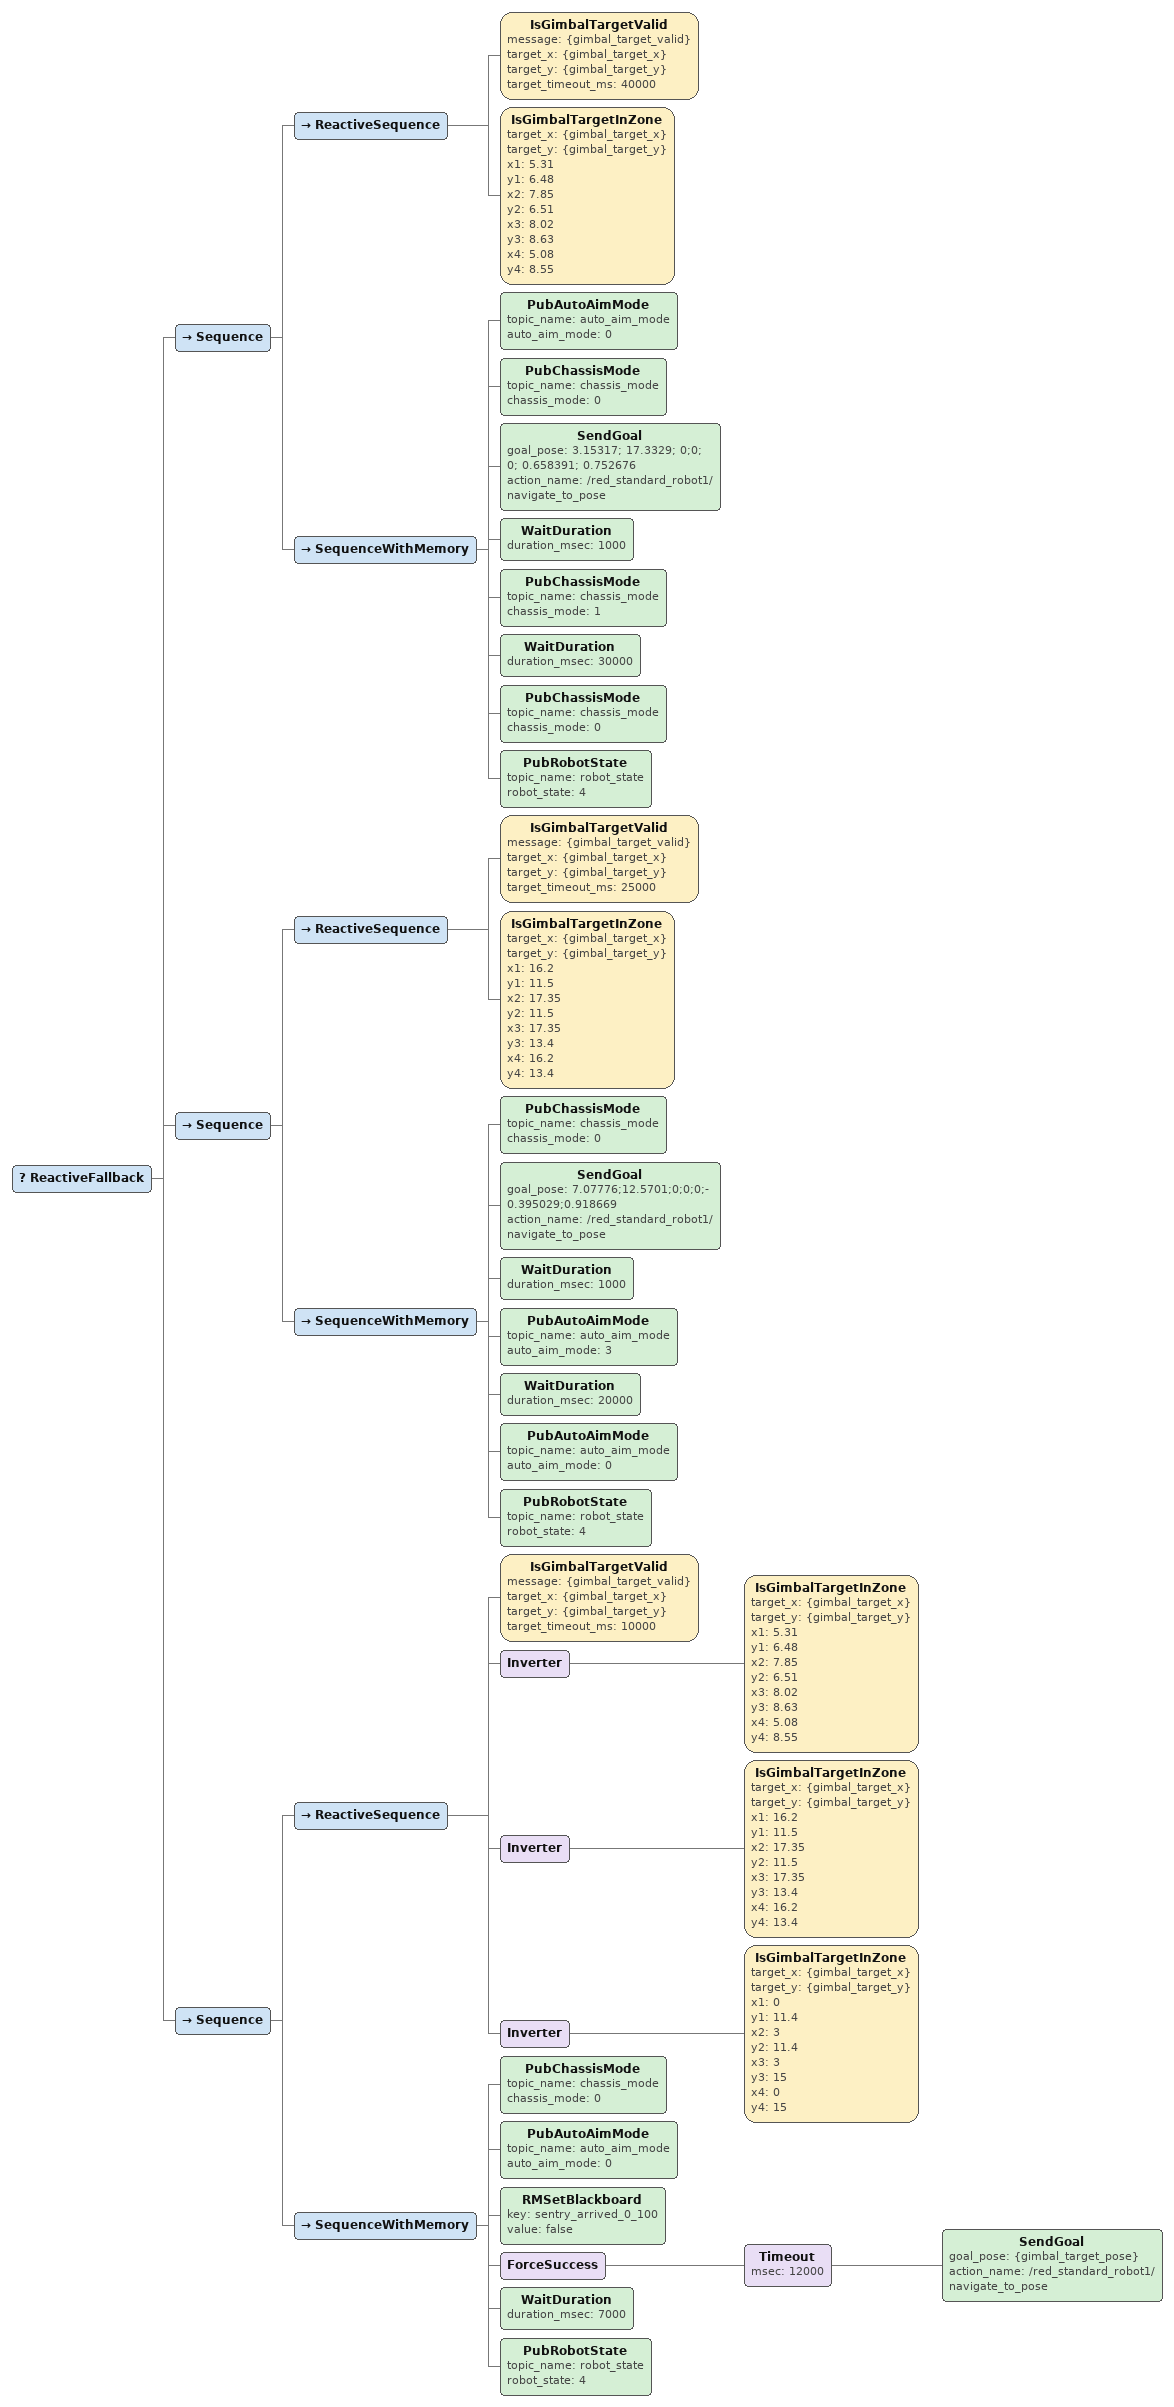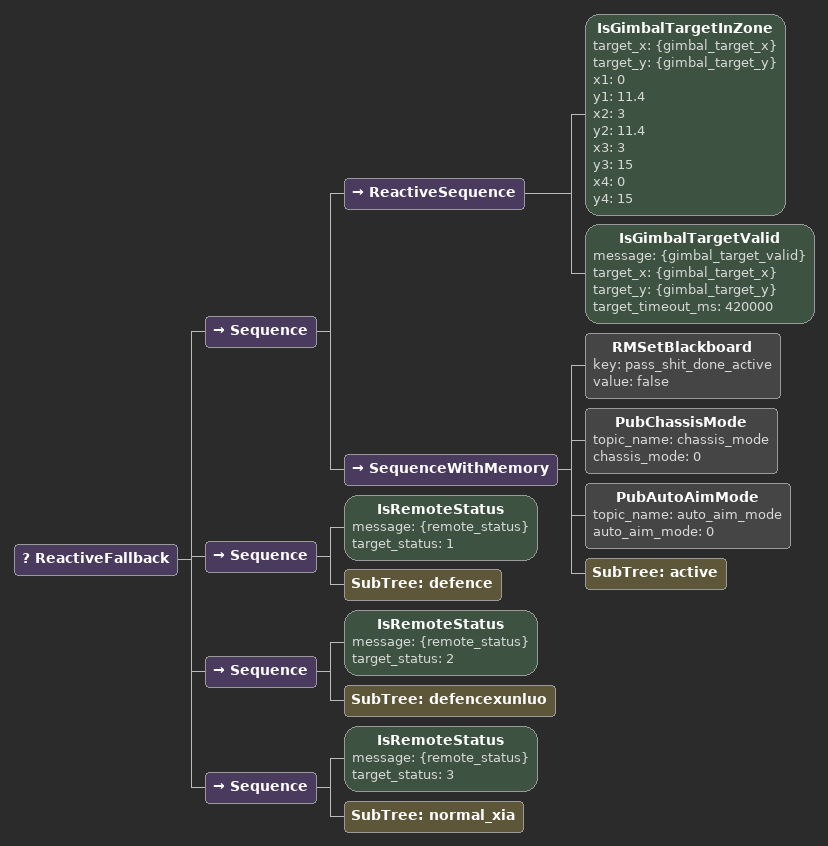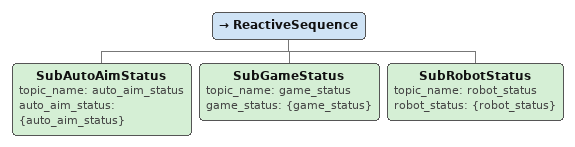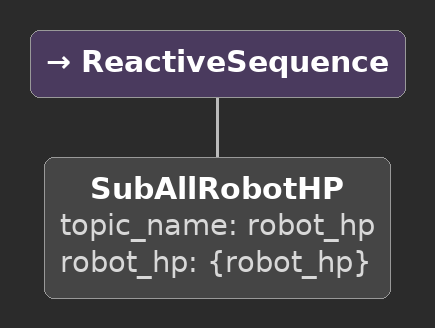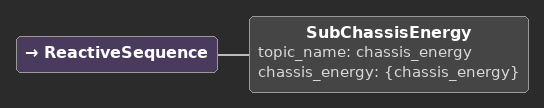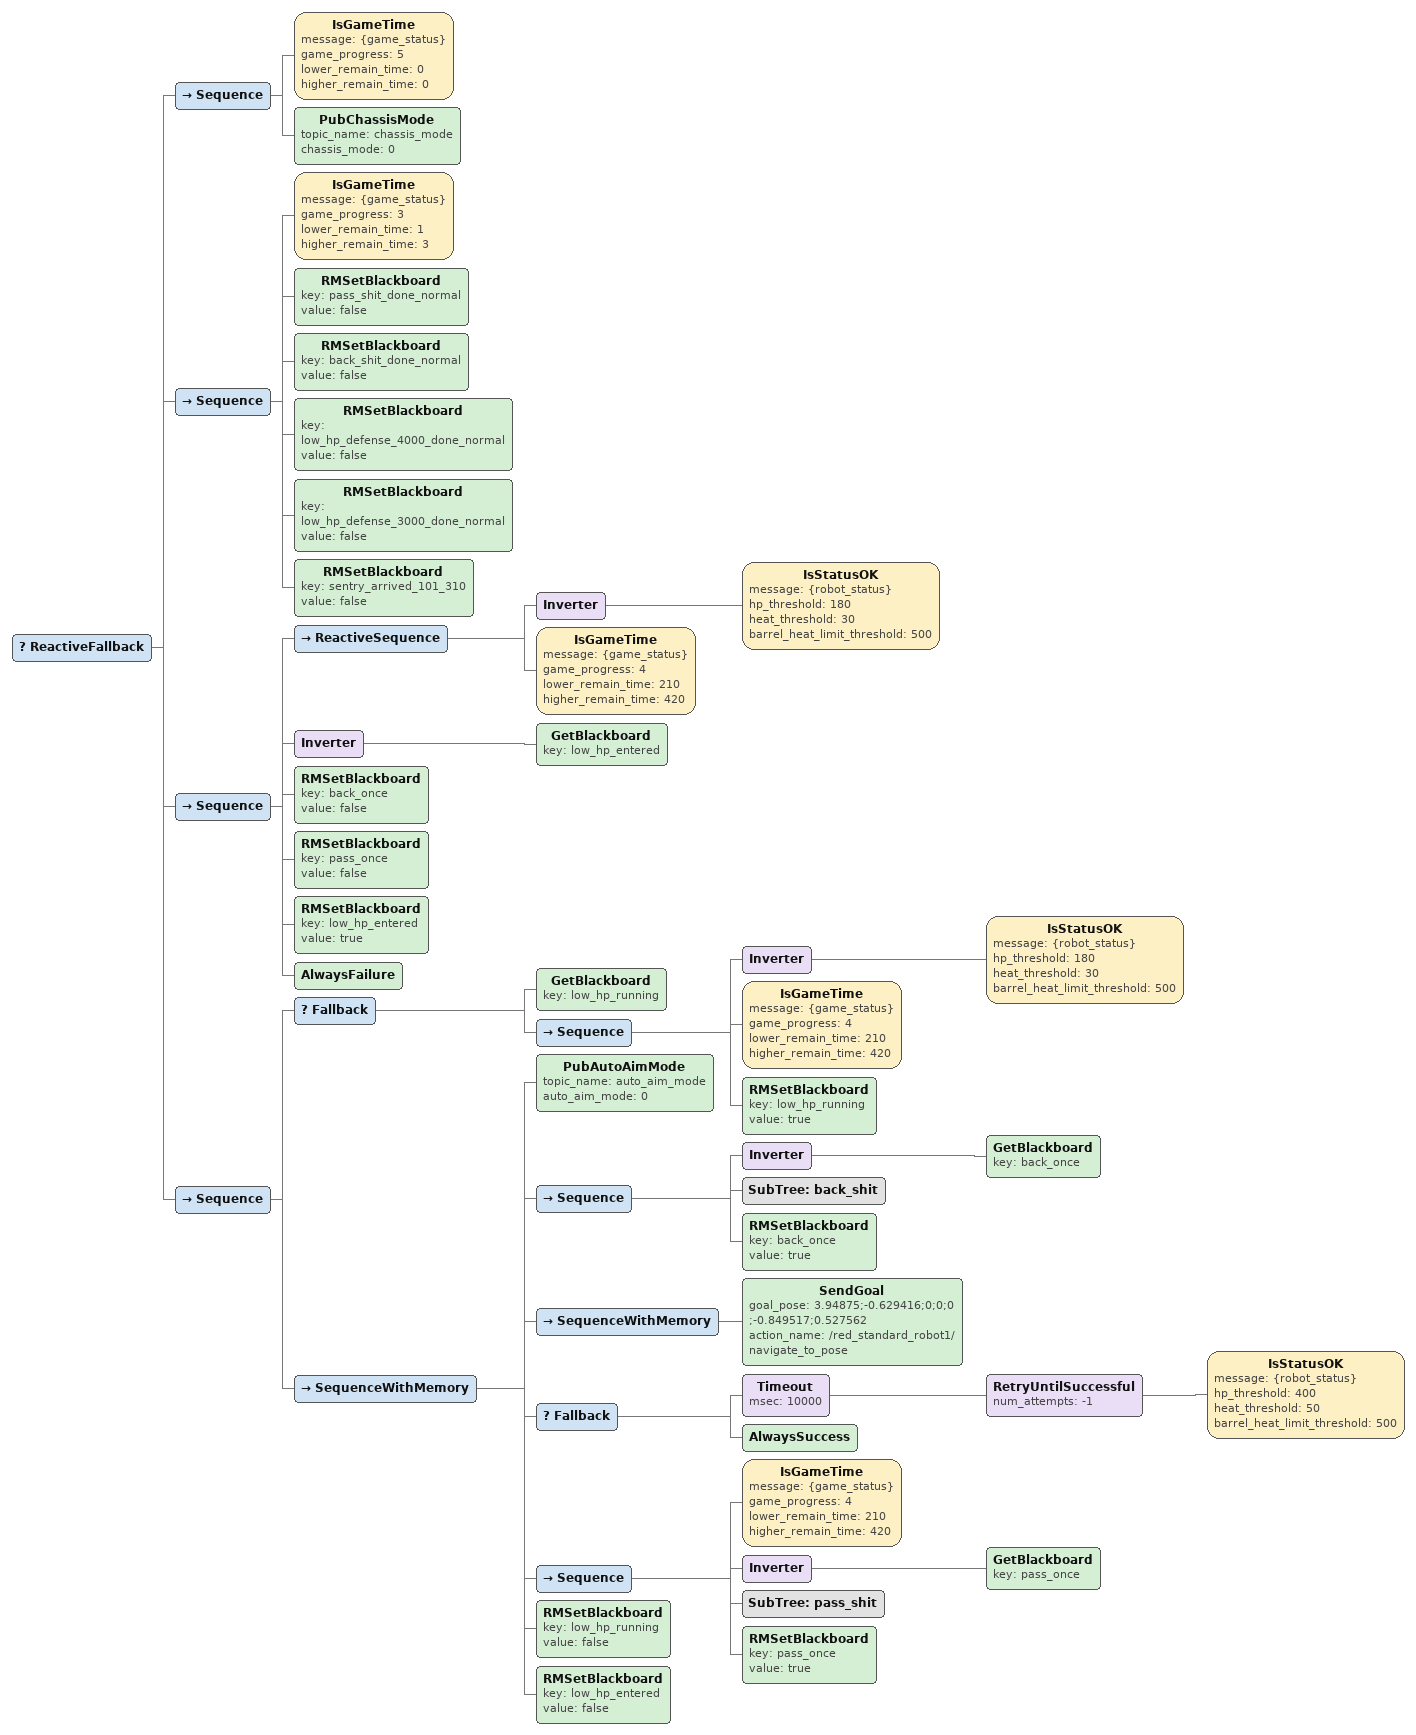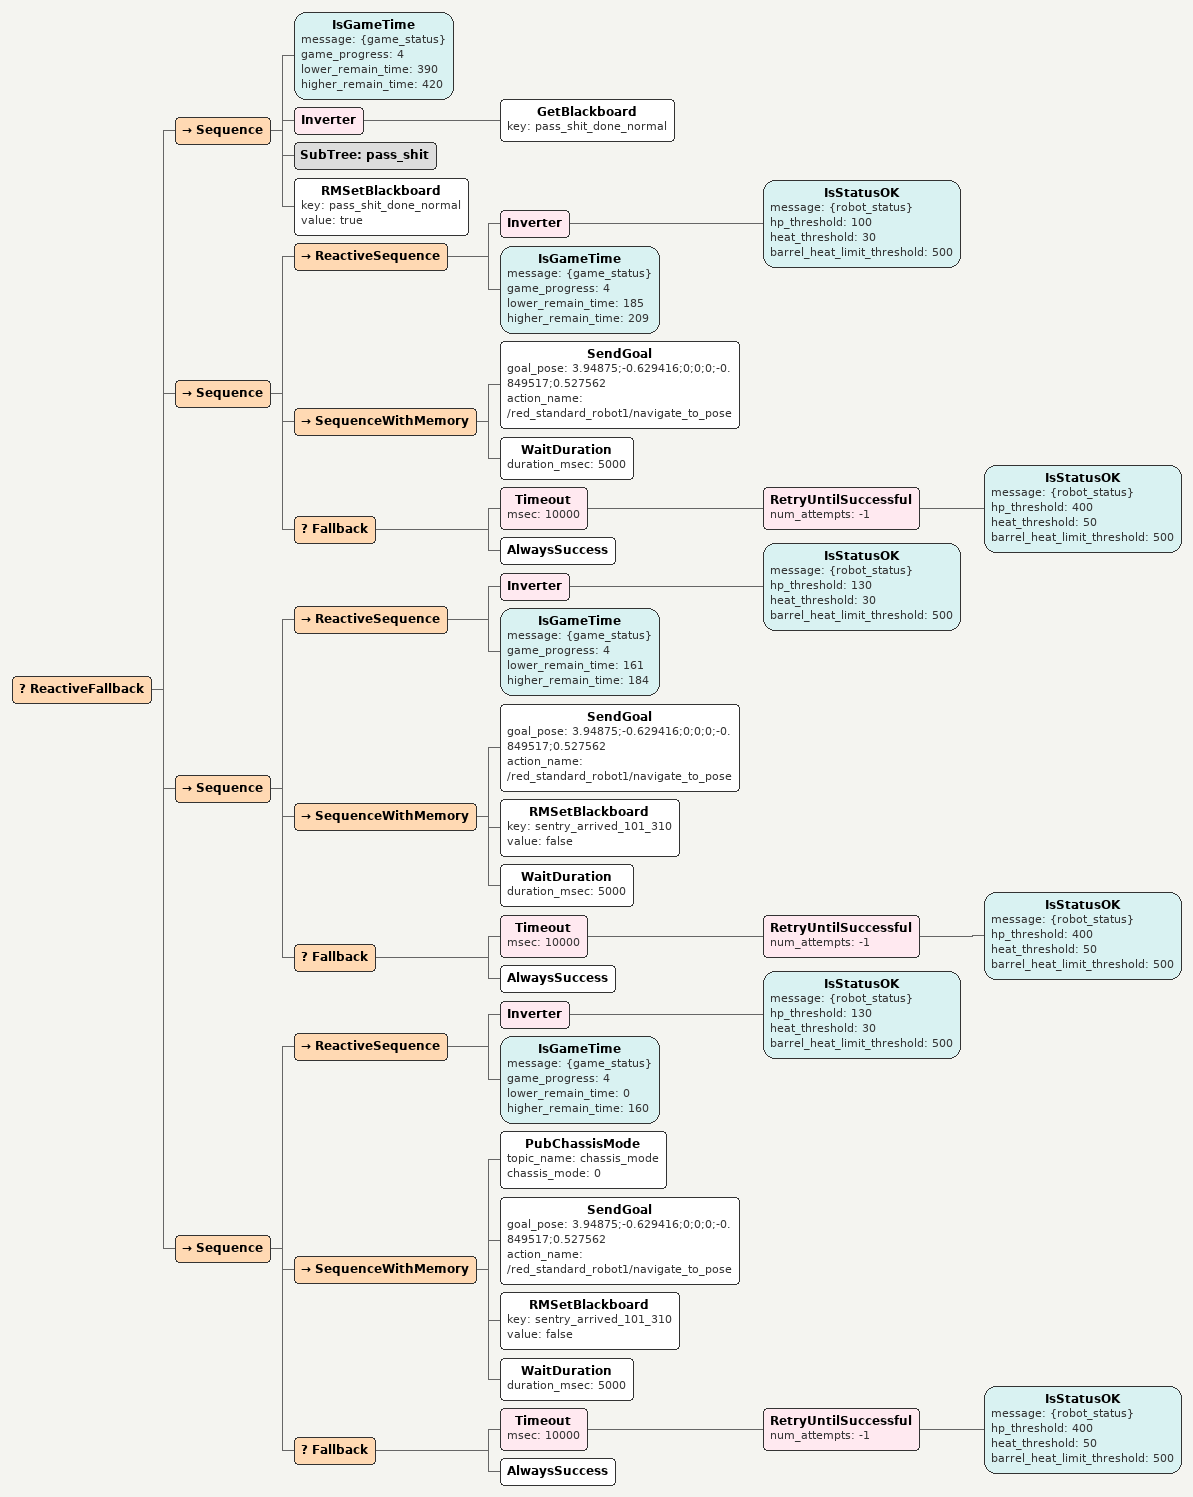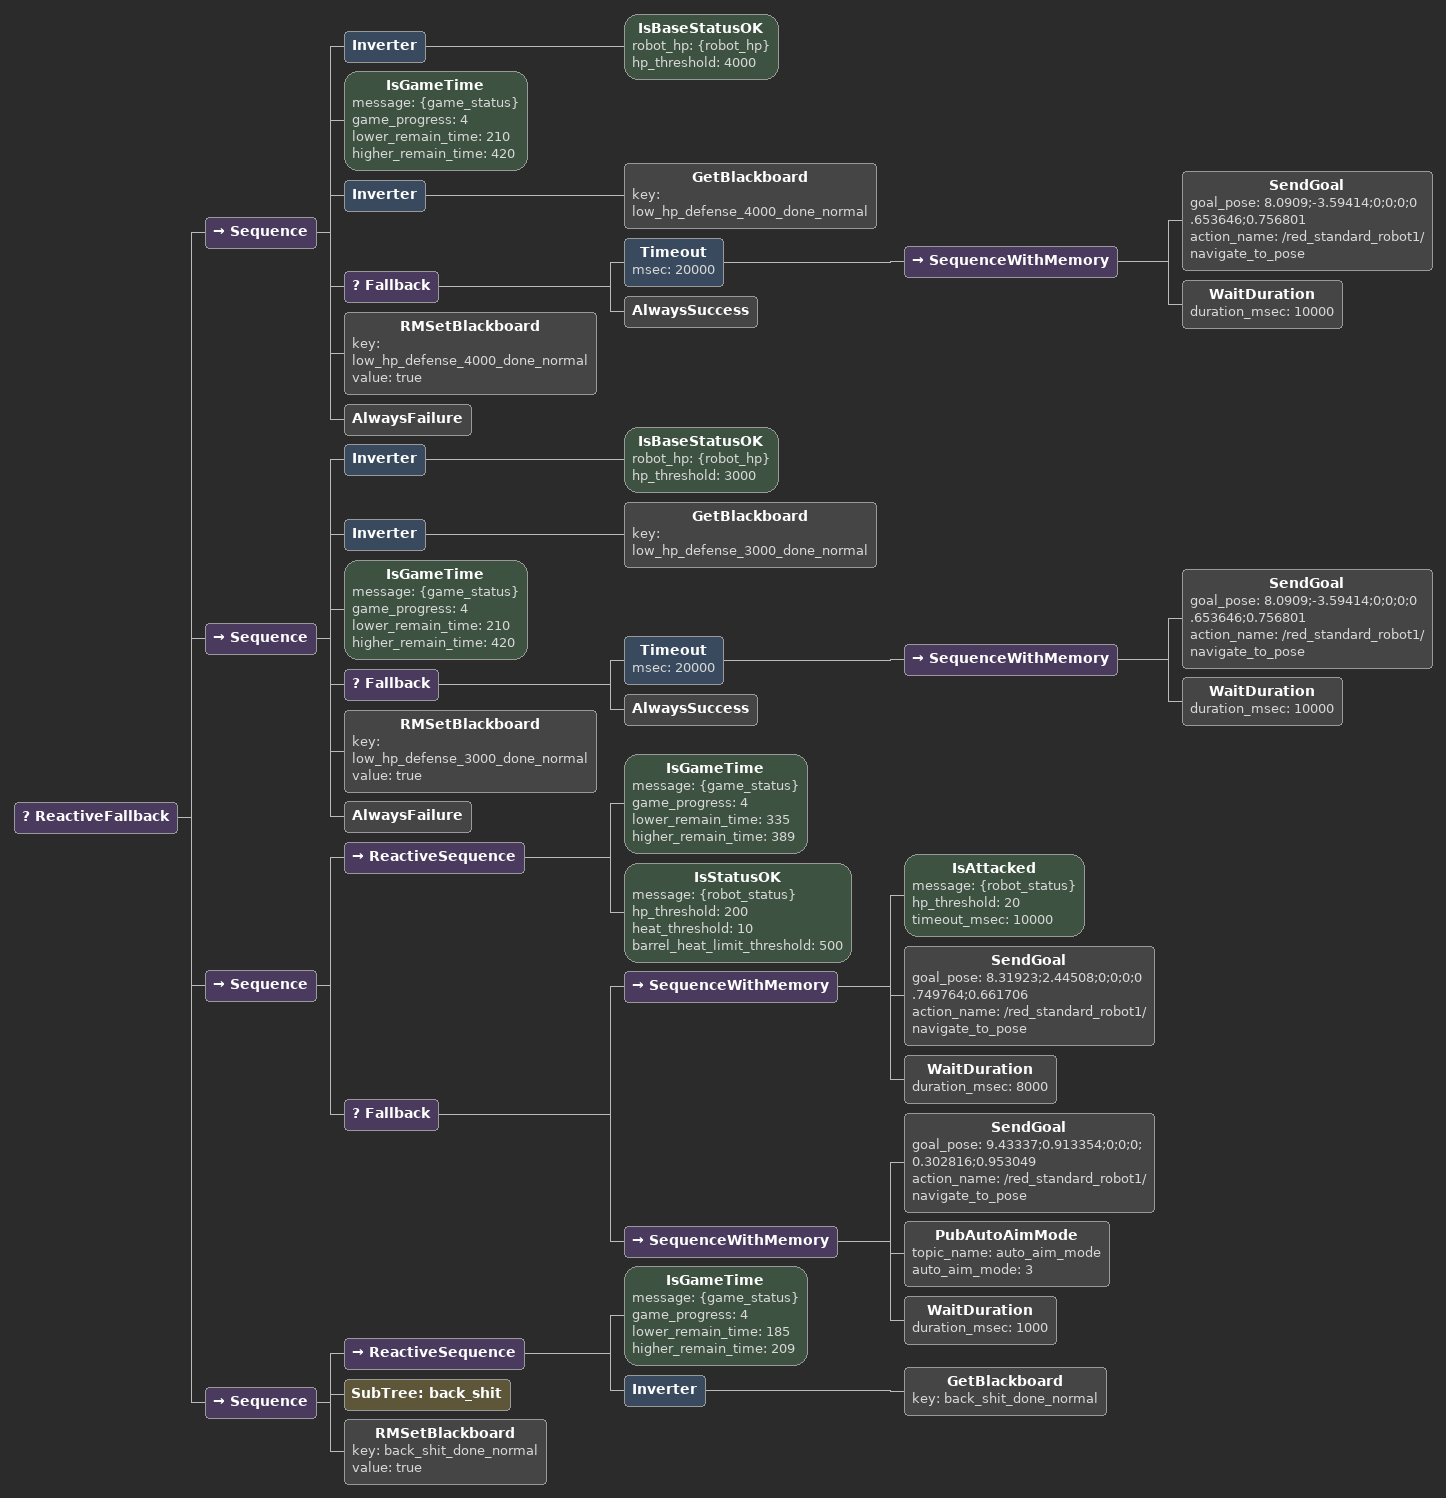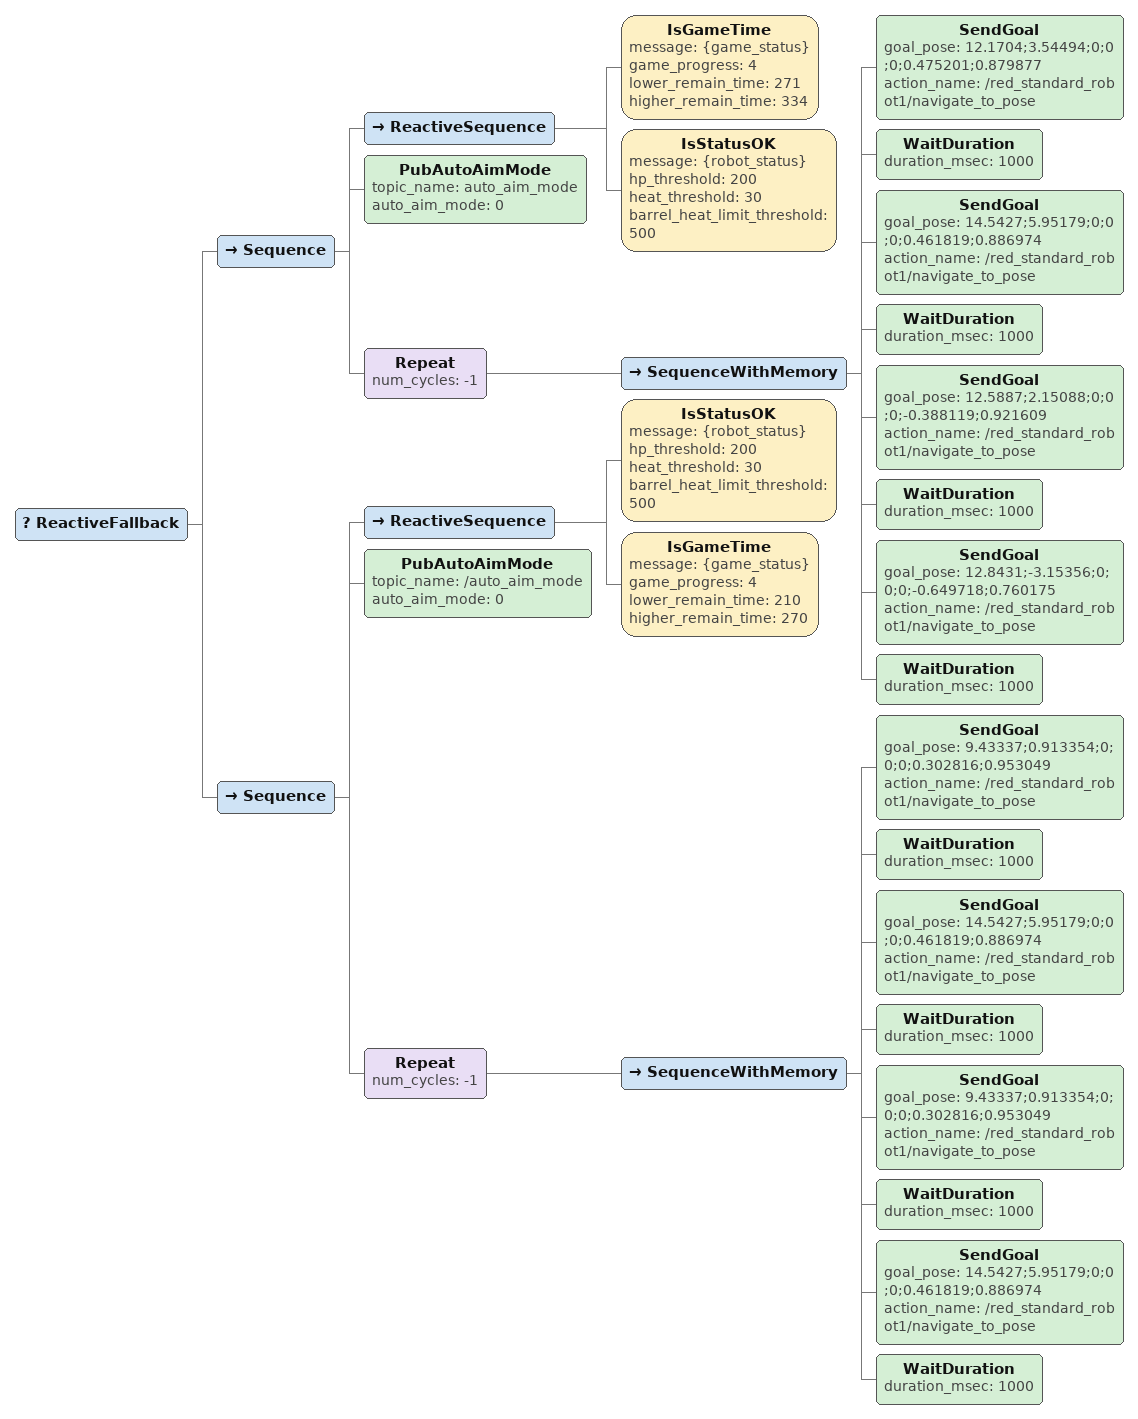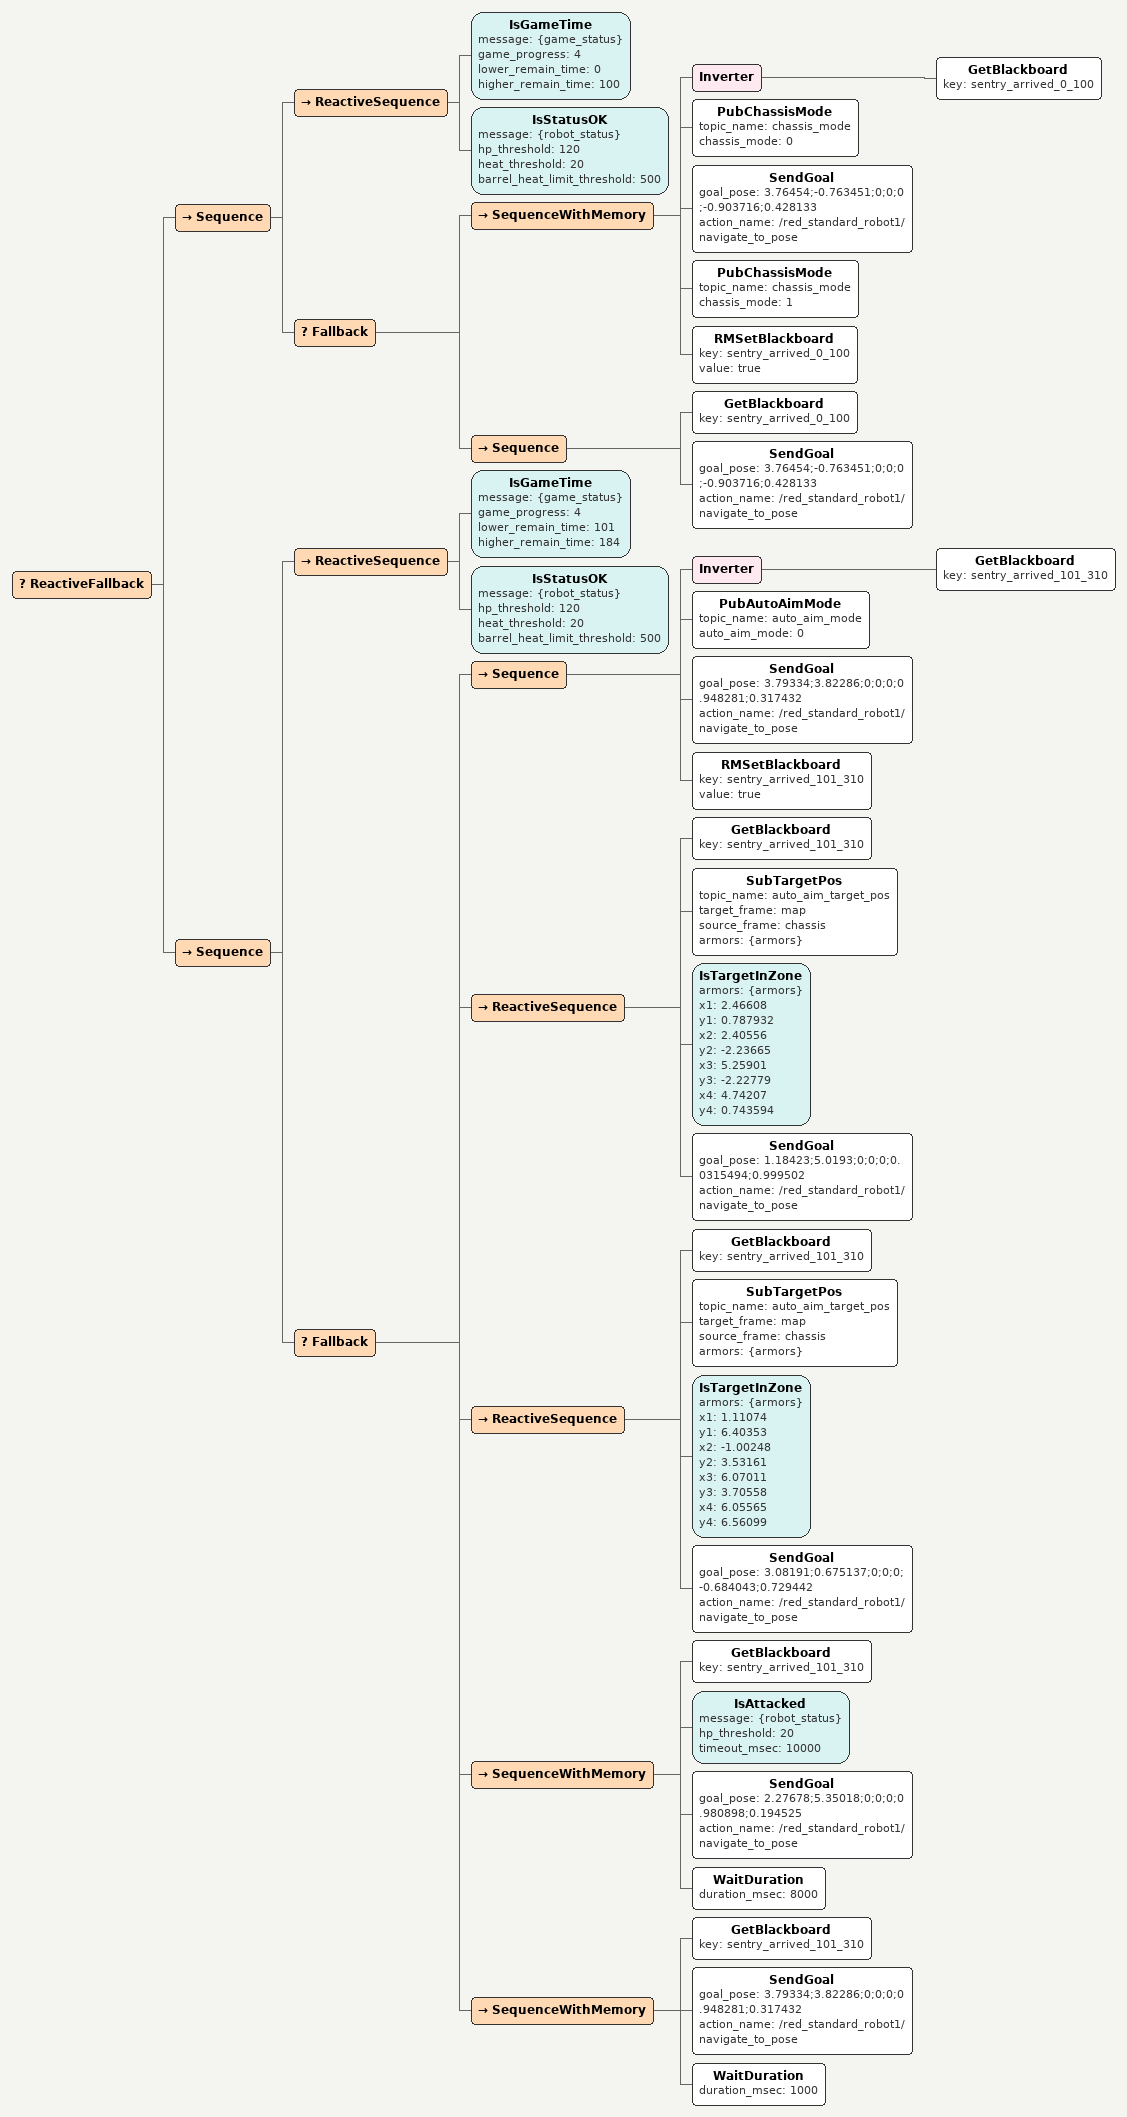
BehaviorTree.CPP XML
<ReactiveFallback>
  <Sequence>
    <ReactiveSequence>
      <IsGimbalTargetValid message="{gimbal_target_valid}" target_x="{gimbal_target_x}" target_y="{gimbal_target_y}" target_timeout_ms="40000"/>
      <IsGimbalTargetInZone target_x="{gimbal_target_x}" target_y="{gimbal_target_y}" x1="5.31" y1="6.48" x2="7.85" y2="6.51" x3="8.02" y3="8.63" x4="5.08" y4="8.55"/>
    </ReactiveSequence>
    <SequenceWithMemory>
      <PubAutoAimMode topic_name="auto_aim_mode" auto_aim_mode="0"/>
      <PubChassisMode topic_name="chassis_mode" chassis_mode="0"/>
      <SendGoal goal_pose="3.15317; 17.3329; 0;0; 0; 0.658391; 0.752676" action_name="/red_standard_robot1/navigate_to_pose"/>
      <WaitDuration duration_msec="1000"/>
      <PubChassisMode topic_name="chassis_mode" chassis_mode="1"/>
      <WaitDuration duration_msec="30000"/>
      <PubChassisMode topic_name="chassis_mode" chassis_mode="0"/>
      <PubRobotState topic_name="robot_state" robot_state="4"/>
    </SequenceWithMemory>
  </Sequence>
  <Sequence>
    <ReactiveSequence>
      <IsGimbalTargetValid message="{gimbal_target_valid}" target_x="{gimbal_target_x}" target_y="{gimbal_target_y}" target_timeout_ms="25000"/>
      <IsGimbalTargetInZone target_x="{gimbal_target_x}" target_y="{gimbal_target_y}" x1="16.2" y1="11.5" x2="17.35" y2="11.5" x3="17.35" y3="13.4" x4="16.2" y4="13.4"/>
    </ReactiveSequence>
    <SequenceWithMemory>
      <PubChassisMode topic_name="chassis_mode" chassis_mode="0"/>
      <SendGoal goal_pose="7.07776;12.5701;0;0;0;-0.395029;0.918669" action_name="/red_standard_robot1/navigate_to_pose"/>
      <WaitDuration duration_msec="1000"/>
      <PubAutoAimMode topic_name="auto_aim_mode" auto_aim_mode="3"/>
      <WaitDuration duration_msec="20000"/>
      <PubAutoAimMode topic_name="auto_aim_mode" auto_aim_mode="0"/>
      <PubRobotState topic_name="robot_state" robot_state="4"/>
    </SequenceWithMemory>
  </Sequence>
  <Sequence>
    <ReactiveSequence>
      <IsGimbalTargetValid message="{gimbal_target_valid}" target_x="{gimbal_target_x}" target_y="{gimbal_target_y}" target_timeout_ms="10000"/>
      <Inverter>
        <IsGimbalTargetInZone target_x="{gimbal_target_x}" target_y="{gimbal_target_y}" x1="5.31" y1="6.48" x2="7.85" y2="6.51" x3="8.02" y3="8.63" x4="5.08" y4="8.55"/>
      </Inverter>
      <Inverter>
        <IsGimbalTargetInZone target_x="{gimbal_target_x}" target_y="{gimbal_target_y}" x1="16.2" y1="11.5" x2="17.35" y2="11.5" x3="17.35" y3="13.4" x4="16.2" y4="13.4"/>
      </Inverter>
      <Inverter>
        <IsGimbalTargetInZone target_x="{gimbal_target_x}" target_y="{gimbal_target_y}" x1="0" y1="11.4" x2="3" y2="11.4" x3="3" y3="15" x4="0" y4="15"/>
      </Inverter>
    </ReactiveSequence>
    <SequenceWithMemory>
      <PubChassisMode topic_name="chassis_mode" chassis_mode="0"/>
      <PubAutoAimMode topic_name="auto_aim_mode" auto_aim_mode="0"/>
      <RMSetBlackboard key="sentry_arrived_0_100" value="false"/>
      <ForceSuccess>
        <Timeout msec="12000">
          <SendGoal goal_pose="{gimbal_target_pose}" action_name="/red_standard_robot1/navigate_to_pose"/>
        </Timeout>
      </ForceSuccess>
      <WaitDuration duration_msec="7000"/>
      <PubRobotState topic_name="robot_state" robot_state="4"/>
    </SequenceWithMemory>
  </Sequence>
</ReactiveFallback>

<ReactiveFallback>
  <Sequence>
    <ReactiveSequence>
      <IsGimbalTargetInZone target_x="{gimbal_target_x}" target_y="{gimbal_target_y}" x1="0" y1="11.4" x2="3" y2="11.4" x3="3" y3="15" x4="0" y4="15"/>
      <IsGimbalTargetValid message="{gimbal_target_valid}" target_x="{gimbal_target_x}" target_y="{gimbal_target_y}" target_timeout_ms="420000"/>
    </ReactiveSequence>
    <SequenceWithMemory>
      <RMSetBlackboard key="pass_shit_done_active" value="false"/>
      <PubChassisMode topic_name="chassis_mode" chassis_mode="0"/>
      <PubAutoAimMode topic_name="auto_aim_mode" auto_aim_mode="0"/>
      <SubTree ID="active"/>
    </SequenceWithMemory>
  </Sequence>
  <Sequence>
    <IsRemoteStatus message="{remote_status}" target_status="1"/>
    <SubTree ID="defence"/>
  </Sequence>
  <Sequence>
    <IsRemoteStatus message="{remote_status}" target_status="2"/>
    <SubTree ID="defencexunluo"/>
  </Sequence>
  <Sequence>
    <IsRemoteStatus message="{remote_status}" target_status="3"/>
    <SubTree ID="normal_xia"/>
  </Sequence>
</ReactiveFallback>

<ReactiveSequence>
  <SubAutoAimStatus topic_name="auto_aim_status" auto_aim_status="{auto_aim_status}"/>
  <SubGameStatus topic_name="game_status" game_status="{game_status}"/>
  <SubRobotStatus topic_name="robot_status" robot_status="{robot_status}"/>
</ReactiveSequence>

<ReactiveSequence>
  <SubAllRobotHP topic_name="robot_hp" robot_hp="{robot_hp}"/>
</ReactiveSequence>

<ReactiveSequence>
  <SubChassisEnergy topic_name="chassis_energy" chassis_energy="{chassis_energy}"/>
</ReactiveSequence>

<ReactiveFallback>
  <Sequence>
    <IsGameTime message="{game_status}" game_progress="5" lower_remain_time="0" higher_remain_time="0"/>
    <PubChassisMode topic_name="chassis_mode" chassis_mode="0"/>
  </Sequence>
  <Sequence>
    <IsGameTime message="{game_status}" game_progress="3" lower_remain_time="1" higher_remain_time="3"/>
    <RMSetBlackboard key="pass_shit_done_normal" value="false"/>
    <RMSetBlackboard key="back_shit_done_normal" value="false"/>
    <RMSetBlackboard key="low_hp_defense_4000_done_normal" value="false"/>
    <RMSetBlackboard key="low_hp_defense_3000_done_normal" value="false"/>
    <RMSetBlackboard key="sentry_arrived_101_310" value="false"/>
  </Sequence>
  <Sequence>
    <ReactiveSequence>
      <Inverter>
        <IsStatusOK message="{robot_status}" hp_threshold="180" heat_threshold="30" barrel_heat_limit_threshold="500"/>
      </Inverter>
      <IsGameTime message="{game_status}" game_progress="4" lower_remain_time="210" higher_remain_time="420"/>
    </ReactiveSequence>
    <Inverter>
      <GetBlackboard key="low_hp_entered"/>
    </Inverter>
    <RMSetBlackboard key="back_once" value="false"/>
    <RMSetBlackboard key="pass_once" value="false"/>
    <RMSetBlackboard key="low_hp_entered" value="true"/>
    <AlwaysFailure/>
  </Sequence>
  <Sequence>
    <Fallback>
      <GetBlackboard key="low_hp_running"/>
      <Sequence>
        <Inverter>
          <IsStatusOK message="{robot_status}" hp_threshold="180" heat_threshold="30" barrel_heat_limit_threshold="500"/>
        </Inverter>
        <IsGameTime message="{game_status}" game_progress="4" lower_remain_time="210" higher_remain_time="420"/>
        <RMSetBlackboard key="low_hp_running" value="true"/>
      </Sequence>
    </Fallback>
    <SequenceWithMemory>
      <PubAutoAimMode topic_name="auto_aim_mode" auto_aim_mode="0"/>
      <Sequence>
        <Inverter>
          <GetBlackboard key="back_once"/>
        </Inverter>
        <SubTree ID="back_shit"/>
        <RMSetBlackboard key="back_once" value="true"/>
      </Sequence>
      <SequenceWithMemory>
        <SendGoal goal_pose="3.94875;-0.629416;0;0;0;-0.849517;0.527562" action_name="/red_standard_robot1/navigate_to_pose"/>
      </SequenceWithMemory>
      <Fallback>
        <Timeout msec="10000">
          <RetryUntilSuccessful num_attempts="-1">
            <IsStatusOK message="{robot_status}" hp_threshold="400" heat_threshold="50" barrel_heat_limit_threshold="500"/>
          </RetryUntilSuccessful>
        </Timeout>
        <AlwaysSuccess/>
      </Fallback>
      <Sequence>
        <IsGameTime message="{game_status}" game_progress="4" lower_remain_time="210" higher_remain_time="420"/>
        <Inverter>
          <GetBlackboard key="pass_once"/>
        </Inverter>
        <SubTree ID="pass_shit"/>
        <RMSetBlackboard key="pass_once" value="true"/>
      </Sequence>
      <RMSetBlackboard key="low_hp_running" value="false"/>
      <RMSetBlackboard key="low_hp_entered" value="false"/>
    </SequenceWithMemory>
  </Sequence>
</ReactiveFallback>

<ReactiveFallback>
  <Sequence>
    <IsGameTime message="{game_status}" game_progress="4" lower_remain_time="390" higher_remain_time="420"/>
    <Inverter>
      <GetBlackboard key="pass_shit_done_normal"/>
    </Inverter>
    <SubTree ID="pass_shit"/>
    <RMSetBlackboard key="pass_shit_done_normal" value="true"/>
  </Sequence>
  <Sequence>
    <ReactiveSequence>
      <Inverter>
        <IsStatusOK message="{robot_status}" hp_threshold="100" heat_threshold="30" barrel_heat_limit_threshold="500"/>
      </Inverter>
      <IsGameTime message="{game_status}" game_progress="4" lower_remain_time="185" higher_remain_time="209"/>
    </ReactiveSequence>
    <SequenceWithMemory>
      <SendGoal goal_pose="3.94875;-0.629416;0;0;0;-0.849517;0.527562" action_name="/red_standard_robot1/navigate_to_pose"/>
      <WaitDuration duration_msec="5000"/>
    </SequenceWithMemory>
    <Fallback>
      <Timeout msec="10000">
        <RetryUntilSuccessful num_attempts="-1">
          <IsStatusOK message="{robot_status}" hp_threshold="400" heat_threshold="50" barrel_heat_limit_threshold="500"/>
        </RetryUntilSuccessful>
      </Timeout>
      <AlwaysSuccess/>
    </Fallback>
  </Sequence>
  <Sequence>
    <ReactiveSequence>
      <Inverter>
        <IsStatusOK message="{robot_status}" hp_threshold="130" heat_threshold="30" barrel_heat_limit_threshold="500"/>
      </Inverter>
      <IsGameTime message="{game_status}" game_progress="4" lower_remain_time="161" higher_remain_time="184"/>
    </ReactiveSequence>
    <SequenceWithMemory>
      <SendGoal goal_pose="3.94875;-0.629416;0;0;0;-0.849517;0.527562" action_name="/red_standard_robot1/navigate_to_pose"/>
      <RMSetBlackboard key="sentry_arrived_101_310" value="false"/>
      <WaitDuration duration_msec="5000"/>
    </SequenceWithMemory>
    <Fallback>
      <Timeout msec="10000">
        <RetryUntilSuccessful num_attempts="-1">
          <IsStatusOK message="{robot_status}" hp_threshold="400" heat_threshold="50" barrel_heat_limit_threshold="500"/>
        </RetryUntilSuccessful>
      </Timeout>
      <AlwaysSuccess/>
    </Fallback>
  </Sequence>
  <Sequence>
    <ReactiveSequence>
      <Inverter>
        <IsStatusOK message="{robot_status}" hp_threshold="130" heat_threshold="30" barrel_heat_limit_threshold="500"/>
      </Inverter>
      <IsGameTime message="{game_status}" game_progress="4" lower_remain_time="0" higher_remain_time="160"/>
    </ReactiveSequence>
    <SequenceWithMemory>
      <PubChassisMode topic_name="chassis_mode" chassis_mode="0"/>
      <SendGoal goal_pose="3.94875;-0.629416;0;0;0;-0.849517;0.527562" action_name="/red_standard_robot1/navigate_to_pose"/>
      <RMSetBlackboard key="sentry_arrived_101_310" value="false"/>
      <WaitDuration duration_msec="5000"/>
    </SequenceWithMemory>
    <Fallback>
      <Timeout msec="10000">
        <RetryUntilSuccessful num_attempts="-1">
          <IsStatusOK message="{robot_status}" hp_threshold="400" heat_threshold="50" barrel_heat_limit_threshold="500"/>
        </RetryUntilSuccessful>
      </Timeout>
      <AlwaysSuccess/>
    </Fallback>
  </Sequence>
</ReactiveFallback>

<ReactiveFallback>
  <Sequence>
    <Inverter>
      <IsBaseStatusOK robot_hp="{robot_hp}" hp_threshold="4000"/>
    </Inverter>
    <IsGameTime message="{game_status}" game_progress="4" lower_remain_time="210" higher_remain_time="420"/>
    <Inverter>
      <GetBlackboard key="low_hp_defense_4000_done_normal"/>
    </Inverter>
    <Fallback>
      <Timeout msec="20000">
        <SequenceWithMemory>
          <SendGoal goal_pose="8.0909;-3.59414;0;0;0;0.653646;0.756801" action_name="/red_standard_robot1/navigate_to_pose"/>
          <WaitDuration duration_msec="10000"/>
        </SequenceWithMemory>
      </Timeout>
      <AlwaysSuccess/>
    </Fallback>
    <RMSetBlackboard key="low_hp_defense_4000_done_normal" value="true"/>
    <AlwaysFailure/>
  </Sequence>
  <Sequence>
    <Inverter>
      <IsBaseStatusOK robot_hp="{robot_hp}" hp_threshold="3000"/>
    </Inverter>
    <Inverter>
      <GetBlackboard key="low_hp_defense_3000_done_normal"/>
    </Inverter>
    <IsGameTime message="{game_status}" game_progress="4" lower_remain_time="210" higher_remain_time="420"/>
    <Fallback>
      <Timeout msec="20000">
        <SequenceWithMemory>
          <SendGoal goal_pose="8.0909;-3.59414;0;0;0;0.653646;0.756801" action_name="/red_standard_robot1/navigate_to_pose"/>
          <WaitDuration duration_msec="10000"/>
        </SequenceWithMemory>
      </Timeout>
      <AlwaysSuccess/>
    </Fallback>
    <RMSetBlackboard key="low_hp_defense_3000_done_normal" value="true"/>
    <AlwaysFailure/>
  </Sequence>
  <Sequence>
    <ReactiveSequence>
      <IsGameTime message="{game_status}" game_progress="4" lower_remain_time="335" higher_remain_time="389"/>
      <IsStatusOK message="{robot_status}" hp_threshold="200" heat_threshold="10" barrel_heat_limit_threshold="500"/>
    </ReactiveSequence>
    <Fallback>
      <SequenceWithMemory>
        <IsAttacked message="{robot_status}" hp_threshold="20" timeout_msec="10000"/>
        <SendGoal goal_pose="8.31923;2.44508;0;0;0;0.749764;0.661706" action_name="/red_standard_robot1/navigate_to_pose"/>
        <WaitDuration duration_msec="8000"/>
      </SequenceWithMemory>
      <SequenceWithMemory>
        <SendGoal goal_pose="9.43337;0.913354;0;0;0;0.302816;0.953049" action_name="/red_standard_robot1/navigate_to_pose"/>
        <PubAutoAimMode topic_name="auto_aim_mode" auto_aim_mode="3"/>
        <WaitDuration duration_msec="1000"/>
      </SequenceWithMemory>
    </Fallback>
  </Sequence>
  <Sequence>
    <ReactiveSequence>
      <IsGameTime message="{game_status}" game_progress="4" lower_remain_time="185" higher_remain_time="209"/>
      <Inverter>
        <GetBlackboard key="back_shit_done_normal"/>
      </Inverter>
    </ReactiveSequence>
    <SubTree ID="back_shit"/>
    <RMSetBlackboard key="back_shit_done_normal" value="true"/>
  </Sequence>
</ReactiveFallback>

<ReactiveFallback>
  <Sequence>
    <ReactiveSequence>
      <IsGameTime message="{game_status}" game_progress="4" lower_remain_time="271" higher_remain_time="334"/>
      <IsStatusOK message="{robot_status}" hp_threshold="200" heat_threshold="30" barrel_heat_limit_threshold="500"/>
    </ReactiveSequence>
    <PubAutoAimMode topic_name="auto_aim_mode" auto_aim_mode="0"/>
    <Repeat num_cycles="-1">
      <SequenceWithMemory>
        <SendGoal goal_pose="12.1704;3.54494;0;0;0;0.475201;0.879877" action_name="/red_standard_robot1/navigate_to_pose"/>
        <WaitDuration duration_msec="1000"/>
        <SendGoal goal_pose="14.5427;5.95179;0;0;0;0.461819;0.886974" action_name="/red_standard_robot1/navigate_to_pose"/>
        <WaitDuration duration_msec="1000"/>
        <SendGoal goal_pose="12.5887;2.15088;0;0;0;-0.388119;0.921609" action_name="/red_standard_robot1/navigate_to_pose"/>
        <WaitDuration duration_msec="1000"/>
        <SendGoal goal_pose="12.8431;-3.15356;0;0;0;-0.649718;0.760175" action_name="/red_standard_robot1/navigate_to_pose"/>
        <WaitDuration duration_msec="1000"/>
      </SequenceWithMemory>
    </Repeat>
  </Sequence>
  <Sequence>
    <ReactiveSequence>
      <IsStatusOK message="{robot_status}" hp_threshold="200" heat_threshold="30" barrel_heat_limit_threshold="500"/>
      <IsGameTime message="{game_status}" game_progress="4" lower_remain_time="210" higher_remain_time="270"/>
    </ReactiveSequence>
    <PubAutoAimMode topic_name="/auto_aim_mode" auto_aim_mode="0"/>
    <Repeat num_cycles="-1">
      <SequenceWithMemory>
        <SendGoal goal_pose="9.43337;0.913354;0;0;0;0.302816;0.953049" action_name="/red_standard_robot1/navigate_to_pose"/>
        <WaitDuration duration_msec="1000"/>
        <SendGoal goal_pose="14.5427;5.95179;0;0;0;0.461819;0.886974" action_name="/red_standard_robot1/navigate_to_pose"/>
        <WaitDuration duration_msec="1000"/>
        <SendGoal goal_pose="9.43337;0.913354;0;0;0;0.302816;0.953049" action_name="/red_standard_robot1/navigate_to_pose"/>
        <WaitDuration duration_msec="1000"/>
        <SendGoal goal_pose="14.5427;5.95179;0;0;0;0.461819;0.886974" action_name="/red_standard_robot1/navigate_to_pose"/>
        <WaitDuration duration_msec="1000"/>
      </SequenceWithMemory>
    </Repeat>
  </Sequence>
</ReactiveFallback>

<ReactiveFallback>
  <Sequence>
    <ReactiveSequence>
      <IsGameTime message="{game_status}" game_progress="4" lower_remain_time="0" higher_remain_time="100"/>
      <IsStatusOK message="{robot_status}" hp_threshold="120" heat_threshold="20" barrel_heat_limit_threshold="500"/>
    </ReactiveSequence>
    <Fallback>
      <SequenceWithMemory>
        <Inverter>
          <GetBlackboard key="sentry_arrived_0_100"/>
        </Inverter>
        <PubChassisMode topic_name="chassis_mode" chassis_mode="0"/>
        <SendGoal goal_pose="3.76454;-0.763451;0;0;0;-0.903716;0.428133" action_name="/red_standard_robot1/navigate_to_pose"/>
        <PubChassisMode topic_name="chassis_mode" chassis_mode="1"/>
        <RMSetBlackboard key="sentry_arrived_0_100" value="true"/>
      </SequenceWithMemory>
      <Sequence>
        <GetBlackboard key="sentry_arrived_0_100"/>
        <SendGoal goal_pose="3.76454;-0.763451;0;0;0;-0.903716;0.428133" action_name="/red_standard_robot1/navigate_to_pose"/>
      </Sequence>
    </Fallback>
  </Sequence>
  <Sequence>
    <ReactiveSequence>
      <IsGameTime message="{game_status}" game_progress="4" lower_remain_time="101" higher_remain_time="184"/>
      <IsStatusOK message="{robot_status}" hp_threshold="120" heat_threshold="20" barrel_heat_limit_threshold="500"/>
    </ReactiveSequence>
    <Fallback>
      <Sequence>
        <Inverter>
          <GetBlackboard key="sentry_arrived_101_310"/>
        </Inverter>
        <PubAutoAimMode topic_name="auto_aim_mode" auto_aim_mode="0"/>
        <SendGoal goal_pose="3.79334;3.82286;0;0;0;0.948281;0.317432" action_name="/red_standard_robot1/navigate_to_pose"/>
        <RMSetBlackboard key="sentry_arrived_101_310" value="true"/>
      </Sequence>
      <ReactiveSequence>
        <GetBlackboard key="sentry_arrived_101_310"/>
        <SubTargetPos topic_name="auto_aim_target_pos" target_frame="map" source_frame="chassis" armors="{armors}"/>
        <IsTargetInZone armors="{armors}" x1="2.46608" y1="0.787932" x2="2.40556" y2="-2.23665" x3="5.25901" y3="-2.22779" x4="4.74207" y4="0.743594"/>
        <SendGoal goal_pose="1.18423;5.0193;0;0;0;0.0315494;0.999502" action_name="/red_standard_robot1/navigate_to_pose"/>
      </ReactiveSequence>
      <ReactiveSequence>
        <GetBlackboard key="sentry_arrived_101_310"/>
        <SubTargetPos topic_name="auto_aim_target_pos" target_frame="map" source_frame="chassis" armors="{armors}"/>
        <IsTargetInZone armors="{armors}" x1="1.11074" y1="6.40353" x2="-1.00248" y2="3.53161" x3="6.07011" y3="3.70558" x4="6.05565" y4="6.56099"/>
        <SendGoal goal_pose="3.08191;0.675137;0;0;0;-0.684043;0.729442" action_name="/red_standard_robot1/navigate_to_pose"/>
      </ReactiveSequence>
      <SequenceWithMemory>
        <GetBlackboard key="sentry_arrived_101_310"/>
        <IsAttacked message="{robot_status}" hp_threshold="20" timeout_msec="10000"/>
        <SendGoal goal_pose="2.27678;5.35018;0;0;0;0.980898;0.194525" action_name="/red_standard_robot1/navigate_to_pose"/>
        <WaitDuration duration_msec="8000"/>
      </SequenceWithMemory>
      <SequenceWithMemory>
        <GetBlackboard key="sentry_arrived_101_310"/>
        <SendGoal goal_pose="3.79334;3.82286;0;0;0;0.948281;0.317432" action_name="/red_standard_robot1/navigate_to_pose"/>
        <WaitDuration duration_msec="1000"/>
      </SequenceWithMemory>
    </Fallback>
  </Sequence>
</ReactiveFallback>
